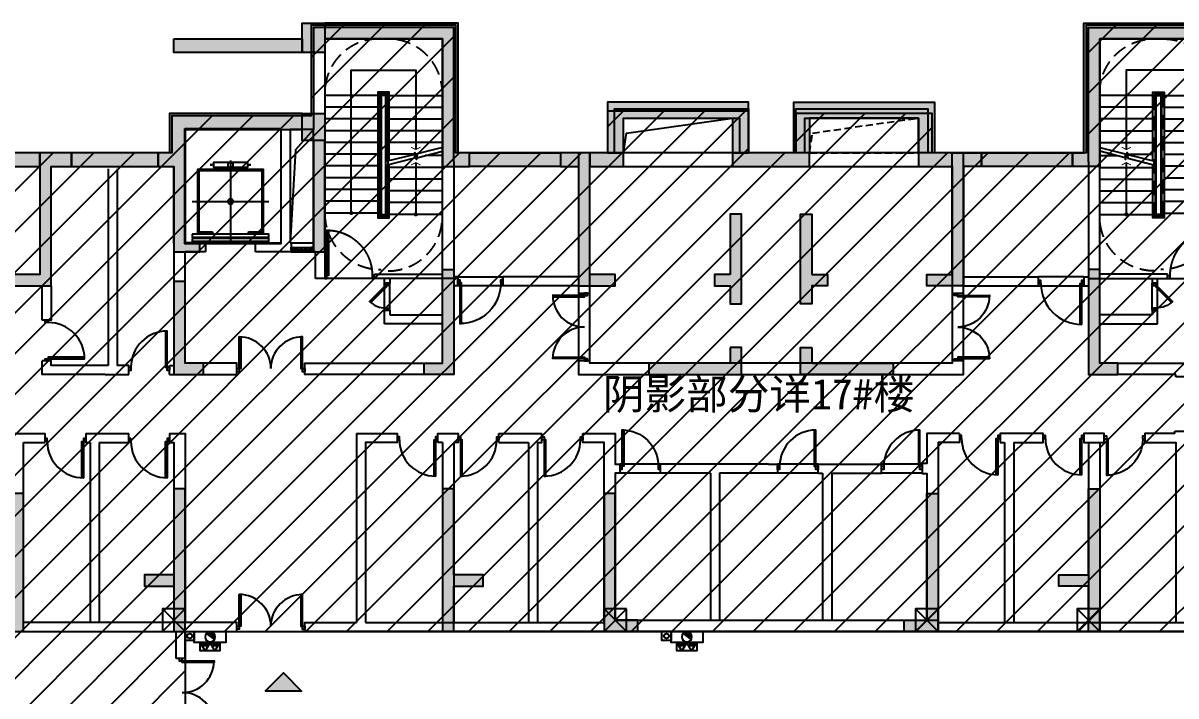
# Model space of a CAD drawing. Header units: millimetres. Extents: x 693907 to 1906102, y -24098 to 332602.
# Drawn here: x 745264 to 770731, y 38850 to 53725 of the extents above; entities that cross this region are included whole.
import ezdxf
from ezdxf.enums import TextEntityAlignment as Align
from ezdxf.xclip import XClip

# ---------------------------------------------------------------- set-up
doc = ezdxf.new("R2010")
doc.units = ezdxf.units.MM
doc.header["$LTSCALE"] = 100
doc.header["$XCLIPFRAME"] = 0
for name, pattern in [('X-BF-17$0$HIDDEN2', [4.7625, 3.175, -1.5875]), ('X-CORE-BF$0$HIDDEN2', [4.7625, 3.175, -1.5875]), ('X-CORE-BF$0$XG-14CORE-SF$0$X1-CORE-SF$0$HIDDEN2', [4.7625, 3.175, -1.5875])]:
    doc.linetypes.add(name, pattern=pattern)
for name, color, linetype in [('-ACO-TTLB', 153, 'Continuous'), ('17#-W-B1F$0$S-WALL-S', 4, 'Continuous'), ('17#-WTC-B1F$0$S-HATCH-X', 251, 'Continuous'), ('17#-WTC-B1F$0$S-WALL-S', 4, 'Continuous'), ('A-HATCH', 251, 'Continuous'), ('A-WIND-IDEN', 244, 'Continuous'), ('A6-21#-X-1F$0$A-WALL', 2, 'Continuous'), ('A6-21#-X-1F$0$XU-CORE-1F$0$A-DOOR', 190, 'Continuous'), ('A6-W-B1$0$S-WALL-S', 4, 'Continuous'), ('DIANJING$0$A-DOOR', 190, 'Continuous'), ('DIANJING$0$A-WALL', 2, 'Continuous'), ('DIANJING$0$XU-CORE-SF$0$XU-CORE-SF$0$A-STAIR', 142, 'Continuous'), ('TP-DK-1(xhs)$0$P-J-DIM-L', 70, 'Continuous'), ('TP-DK-1(xhs)$0$P-X-L', 240, 'Continuous'), ('TP-DK-1(xhs)$0$P-X-M', 2, 'Continuous'), ('TP-DK-1(xhs)$0$P-X-X', 1, 'Continuous'), ('X-BF-17$0$$0$XU-CORE-SF$0$XU-CORE-SF$0$A-SILL', 135, 'Continuous'), ('X-BF-17$0$A-ROOF', 140, 'Continuous'), ('X-BF-17$0$A-WALL', 2, 'Continuous'), ('X-BF-17$0$xref(dwg引用图层)', 7, 'Continuous'), ('X-BF-17$0$XU-CORE-1F-N$0$A-DOOR', 190, 'Continuous'), ('X-BF-17$0$XU-CORE-SF$0$A-DOOR', 190, 'Continuous'), ('X-BF-17$0$XU-CORE-SF$0$XU-CORE-SF$0$A-STAIR', 142, 'Continuous'), ('X-CORE-BF$0$A-HOLE-FLOR', 242, 'Continuous'), ('X-CORE-BF$0$A-INDEX', 134, 'Continuous'), ('X-CORE-BF$0$A-RAIL', 55, 'Continuous'), ('X-CORE-BF$0$A-STAIR', 142, 'Continuous'), ('X-CORE-BF$0$A-WALL', 2, 'Continuous'), ('X-CORE-BF$0$XU-CORE-28F-1F$0$A-STAIR', 142, 'Continuous'), ('X-CORE-BF$0$XU-CORE-SF$0$A-EVTR', 193, 'Continuous'), ('X-CORE-BF$0$XU-CORE-SF$0$XU-CORE-SF$0$A-DOOR', 190, 'Continuous'), ('X-CORE-BF$0$XU-CORE-SF$0$XU-CORE-SF$0$A-SILL', 135, 'Continuous'), ('X-CORE-BF$0$XU-CORE-SF$0$XU-CORE-SF$0$A-STAIR', 142, 'Continuous'), ('X-CORE-BF$0$XU-CORE-SF$0$XU-CORE-SF$0$A-WIND', 126, 'Continuous'), ('xref(dwg引用图层)', 7, 'Continuous')]:
    doc.layers.add(name, color=color, linetype=linetype)
doc.layers.add('A6-W-B1$0$S-EDIT', color=241, linetype='Continuous', plot=False)
doc.layers.add('X-CORE-BF$0$XG-14CORE-SF$0$X1-CORE-SF$0$-ACO-PLTW', color=220, linetype='X-CORE-BF$0$XG-14CORE-SF$0$X1-CORE-SF$0$HIDDEN2', plot=False)
doc.styles.add('华文细黑', font='STXIHEI.TTF')

# ---------------------------------------------------------------- blocks, each defined once
blk = doc.blocks.new('*U301')
at = {"linetype": 'ByBlock', "lineweight": -2}
for points in [[(86, 735), (85, 35), (50, 35), (51, 735)], [(1416, 734), (1415, 34), (1450, 34), (1451, 734)], [(0, 35), (50, 35), (50, -35), (0, -35)], [(1450, 34), (1500, 34), (1500, -36), (1450, -36)]]:
    blk.add_lwpolyline(points, close=True, dxfattribs=at)
for centre, start, end in [((50, 35), 359.9503, 89.9503), ((1450, 34), 89.9503, 179.9503)]:
    blk.add_arc(centre, 700, start, end, dxfattribs=at)
blk = doc.blocks.new('*U303')
at = {"color": 0, "linetype": 'ByBlock', "lineweight": -2}
for points in [[(-900, -35), (-850, -35), (-850, 35), (-900, 35)], [(-50, -35), (0, -35), (0, 35), (-50, 35)], [(-85, -835), (-85, -35), (-50, -35), (-50, -835)]]:
    blk.add_lwpolyline(points, close=True, dxfattribs=at)
blk.add_arc((-50, -35), 800, 180, 270, dxfattribs=at)
blk = doc.blocks.new('*U300')
at = {"color": 0, "linetype": 'ByBlock', "lineweight": -2}
for points in [[(-85, 835), (-85, 35), (-50, 35), (-50, 835)], [(-900, 35), (-850, 35), (-850, -35), (-900, -35)], [(-50, 35), (0, 35), (0, -35), (-50, -35)]]:
    blk.add_lwpolyline(points, close=True, dxfattribs=at)
blk.add_arc((-50, 35), 800, 90, 180, dxfattribs=at)
blk = doc.blocks.new('X-CORE-BF$0$XU-CORE-SF$0$A-EVTR-a')
for p, q in [((0, 1825), (0, 0)), ((-430, 1700), (-430, 1750)), ((-380, 1725), (-430, 1725)), ((380, 1725), (430, 1725)), ((430, 1700), (430, 1750)), ((844, 915), (-844, 915)), ((550, 0), (-550, 0))]:
    blk.add_line(p, q)
for points in [[(-731, 190), (-731, 1625), (731, 1625), (731, 190)], [(-700, 245), (-700, 1595), (700, 1595), (700, 245)], [(-400, 245), (-700, 245)], [(-400, 190), (-400, 245)], [(700, 245), (400, 245)], [(400, 245), (400, 190)]]:
    blk.add_lwpolyline(points)
for points in [[(-380, 1775), (380, 1775), (380, 1675), (-380, 1675)], [(844, 190), (844, 130), (-844, 130), (-844, 190)], [(844, 100), (844, 40), (-844, 40), (-844, 100)]]:
    blk.add_lwpolyline(points, close=True)
blk.add_circle((0, 1725), 60)
blk.add_ellipse((0, 915), major_axis=(-60.1, 0), ratio=0.918919, start_param=-1.570796, end_param=4.712389)
blk = doc.blocks.new('*U236')
for p, q in [((-25, 0), (-25, 490)), ((25, 0), (25, 490))]:
    blk.add_line(p, q)
for points in [[(25, 490), (-25, 490), (-25, 440), (25, 440)], [(25, 490), (-25, 490), (-25, 440), (25, 440)], [(22, 487), (-22, 487), (-22, 443), (22, 443)], [(22, 487), (-22, 487), (-22, 443), (22, 443)], [(16, 395), (13, 395), (13, 399), (-16, 445), (-16, 450), (-13, 450), (-13, 446), (16, 400), (16, 395)], [(16, 295), (13, 295), (13, 299), (-16, 345), (-16, 350), (-13, 350), (-13, 346), (16, 300), (16, 295)], [(25, 0), (-25, 0), (-25, 50), (25, 50)], [(25, 0), (-25, 0), (-25, 50), (25, 50)], [(22, 3), (-22, 3), (-22, 47), (22, 47)], [(22, 3), (-22, 3), (-22, 47), (22, 47)], [(16, 195), (13, 195), (13, 199), (-16, 245), (-16, 250), (-13, 250), (-13, 246), (16, 200), (16, 195)], [(16, 95), (13, 95), (13, 99), (-16, 145), (-16, 150), (-13, 150), (-13, 146), (16, 100), (16, 95)]]:
    blk.add_lwpolyline(points, close=True)
blk = doc.blocks.new('*U237')
at = {"color": 0, "linetype": 'ByBlock', "lineweight": -2}
for points in [[(-85, 1035), (-85, 35), (-50, 35), (-50, 1035)], [(-1100, 35), (-1050, 35), (-1050, -35), (-1100, -35)], [(-50, 35), (0, 35), (0, -35), (-50, -35)]]:
    blk.add_lwpolyline(points, close=True, dxfattribs=at)
blk.add_arc((-50, 35), 1000, 90, 180, dxfattribs=at)
blk = doc.blocks.new('*U234')
blk.add_line((0, 1146), (0, 0))
at = {"const_width": 20}
blk.add_lwpolyline([(-103, 1092), (0, 1146), (103, 1092)], dxfattribs=at)
at = {"const_width": 45}
blk.add_lwpolyline([(-6, -22, 1), (6, 22, 1)], format="xyb", close=True, dxfattribs=at)
blk = doc.blocks.new('*U235')
blk.add_lwpolyline([(0, 0), (0, 3158), (1425, 3158), (1425, 1402)])
at = {"const_width": 20}
blk.add_lwpolyline([(1528, 1456), (1425, 1402), (1322, 1456)], dxfattribs=at)
at = {"const_width": 45}
blk.add_lwpolyline([(-6, -22, 1), (6, 22, 1)], format="xyb", close=True, dxfattribs=at)
blk = doc.blocks.new('X-CORE-BF')
at = {"layer": 'X-CORE-BF$0$A-HOLE-FLOR'}
blk.add_lwpolyline([(10090, 11610), (9693, 11157), (9580, 9100)], dxfattribs=at)
at = {"layer": 'X-CORE-BF$0$A-INDEX'}
for points in [[(12940, 11208), (12380, 11068), (12371, 10942), (12332, 11097), (12322, 10971), (11690, 10813)], [(12329, 11055), (11690, 10896)], [(12374, 10984), (12940, 11126)]]:
    blk.add_lwpolyline(points, dxfattribs=at)
at = {"layer": 'X-CORE-BF$0$A-RAIL'}
for points in [[(11765, 10914), (11765, 12435), (11515, 12435), (11515, 9655), (11765, 9655), (11765, 10832)], [(11715, 10819), (11715, 9705), (11565, 9705), (11565, 12385), (11715, 12385), (11715, 10902)]]:
    blk.add_lwpolyline(points, dxfattribs=at)
at = {"layer": 'X-CORE-BF$0$A-STAIR'}
blk.add_lwpolyline([(11590, 12360), (11590, 9730), (11690, 9730), (11690, 12360)], close=True, dxfattribs=at)
at = {"layer": 'X-CORE-BF$0$A-STAIR', "linetype": 'X-CORE-BF$0$HIDDEN2'}
for centre, radius, start, end in [((11540, 12410), 1200, 89.7585, 182.388), ((11740, 12410), 1200, 357.612, 90.2415), ((11590, 9760), 1250, 180, 270), ((11740, 9680), 1200, 270, 1.6924)]:
    blk.add_arc(centre, radius, start, end, dxfattribs=at)
at = {"layer": 'X-CORE-BF$0$A-WALL'}
for p, q in [((12940, 13610), (10340, 13610)), ((10340, 13610), (10340, 8410)), ((12940, 8410), (12940, 13610)), ((9380, 11610), (7260, 11610)), ((7260, 11610), (7260, 9100)), ((9380, 9100), (9380, 11610)), ((10090, 11610), (9580, 11610)), ((9580, 11610), (9580, 9100)), ((10090, 9100), (10090, 11610)), ((13190, 10890), (13190, 8310)), ((7260, 9100), (7710, 9100)), ((7710, 9100), (7710, 8850)), ((8810, 8850), (8810, 9100)), ((8810, 9100), (9380, 9100)), ((9580, 9100), (9600, 9100)), ((9600, 9100), (9600, 8850)), ((10090, 8850), (10090, 9100)), ((10090, 9100), (10090, 9100)), ((7710, 8850), (7583, 8850)), ((9600, 8850), (8810, 8850)), ((10140, 8850), (10090, 8850)), ((10140, 8310), (10140, 8850)), ((10340, 8410), (10340, 8410)), ((10340, 8410), (10340, 8310)), ((11440, 8310), (11440, 8410)), ((11440, 8410), (12940, 8410)), ((13190, 8510), (13190, 8510)), ((13190, 8510), (13190, 8310)), ((10340, 8310), (10140, 8310)), ((11660, 8310), (11440, 8310)), ((11780, 8310), (11660, 8310)), ((11660, 8310), (11660, 8310)), ((13190, 8310), (11780, 8310)), ((11780, 8310), (11780, 8310))]:
    blk.add_line(p, q, dxfattribs=at)
for points in [[(13190, 10890), (13190, 13860), (10090, 13860), (10090, 11610)], [(7010, 9100), (7010, 10790)]]:
    blk.add_lwpolyline(points, dxfattribs=at)
at = {"layer": 'X-CORE-BF$0$XG-14CORE-SF$0$X1-CORE-SF$0$-ACO-PLTW'}
blk.add_lwpolyline([(11740, 12410), (11540, 12410), (11540, 9680), (11740, 9680)], close=True, dxfattribs=at)
at = {"layer": 'X-CORE-BF$0$XU-CORE-28F-1F$0$A-STAIR'}
for p, q in [((11715, 11580), (11690, 11580)), ((12940, 11580), (11765, 11580)), ((11715, 11320), (11690, 11320)), ((12940, 11320), (11765, 11320)), ((11715, 11060), (11690, 11060)), ((12329, 11060), (11765, 11060)), ((12380, 11060), (12341, 11060)), ((12940, 11030), (12557, 11030)), ((11715, 10770), (11690, 10770)), ((12940, 10770), (11765, 10770)), ((11715, 10510), (11690, 10510)), ((12940, 10510), (11765, 10510)), ((11715, 10250), (11690, 10250)), ((12940, 10250), (11765, 10250)), ((11715, 9990), (11690, 9990)), ((12940, 9990), (11765, 9990)), ((11715, 9730), (11690, 9730)), ((12940, 9730), (11765, 9730))]:
    blk.add_line(p, q, dxfattribs=at)
for points in [[(11515, 12360), (10340, 12360)], [(11590, 12360), (11565, 12360)], [(11690, 12360), (11715, 12360)], [(11765, 12360), (12940, 12360)], [(11515, 12100), (10340, 12100)], [(11590, 12100), (11565, 12100)], [(11690, 12100), (11715, 12100)], [(11765, 12100), (12940, 12100)], [(11515, 11840), (10340, 11840)], [(11590, 11840), (11565, 11840)], [(11690, 11840), (11715, 11840)], [(11765, 11840), (12940, 11840)], [(11515, 11580), (10340, 11580)], [(11590, 11580), (11565, 11580)], [(11515, 11320), (10340, 11320)], [(11590, 11320), (11565, 11320)], [(11515, 11060), (10340, 11060)], [(11590, 11060), (11565, 11060)], [(11515, 10800), (10340, 10800)], [(11590, 10800), (11565, 10800)], [(11515, 10540), (10340, 10540)], [(11590, 10540), (11565, 10540)], [(11515, 10280), (10340, 10280)], [(11590, 10280), (11565, 10280)], [(11515, 10020), (10340, 10020)], [(11590, 10020), (11565, 10020)], [(11515, 9760), (10340, 9760)], [(11590, 9760), (11565, 9760)]]:
    blk.add_lwpolyline(points, dxfattribs=at)
at = {"layer": 'X-CORE-BF$0$XU-CORE-SF$0$XU-CORE-SF$0$A-SILL'}
for points in [[(9600, 9100), (10090, 9100)], [(9600, 8850), (10090, 8850)]]:
    blk.add_lwpolyline(points, dxfattribs=at)
at = {"layer": 'X-CORE-BF$0$XU-CORE-SF$0$XU-CORE-SF$0$A-STAIR'}
blk.add_lwpolyline([(11440, 8310), (10340, 8310)], dxfattribs=at)
at = {"layer": 'X-CORE-BF$0$A-INDEX'}
blk.add_blockref('*U235', (10927, 9760), dxfattribs=at)
at = {"layer": 'X-CORE-BF$0$A-INDEX', "xscale": -1}
blk.add_blockref('*U234', (12352, 9730), dxfattribs=at)
at = {"layer": 'X-CORE-BF$0$XU-CORE-SF$0$A-EVTR', "xscale": -1}
blk.add_blockref('X-CORE-BF$0$XU-CORE-SF$0$A-EVTR-a', (8260, 9100), dxfattribs=at)
at = {"layer": 'X-CORE-BF$0$XU-CORE-SF$0$XU-CORE-SF$0$A-DOOR', "extrusion": (0, 0, -1), "zscale": -1}
blk.add_blockref('*U237', (-10340, 8345), dxfattribs=at)
at = {"layer": 'X-CORE-BF$0$XU-CORE-SF$0$XU-CORE-SF$0$A-WIND', "rotation": 270}
blk.add_blockref('*U236', (9600, 8973), dxfattribs=at)
blk = doc.blocks.new('*U304')
at = {"linetype": 'ByBlock', "lineweight": -2}
for points in [[(0, -35), (50, -35), (50, 35), (0, 35)], [(1450, -36), (1500, -36), (1500, 34), (1450, 34)], [(84, -735), (85, -35), (50, -35), (49, -735)], [(1414, -736), (1415, -36), (1450, -36), (1449, -736)]]:
    blk.add_lwpolyline(points, close=True, dxfattribs=at)
for centre, start, end in [((50, -35), 269.9503, 359.9503), ((1450, -36), 179.9503, 269.9503)]:
    blk.add_arc(centre, 700, start, end, dxfattribs=at)
blk = doc.blocks.new('*U298')
at = {"color": 0, "linetype": 'ByBlock', "lineweight": -2}
for points in [[(-1000, -35), (-950, -35), (-950, 35), (-1000, 35)], [(-50, -35), (0, -35), (0, 35), (-50, 35)], [(-85, -935), (-85, -35), (-50, -35), (-50, -935)]]:
    blk.add_lwpolyline(points, close=True, dxfattribs=at)
blk.add_arc((-50, -35), 900, 180, 270, dxfattribs=at)
blk = doc.blocks.new('*U299')
at = {"color": 0, "linetype": 'ByBlock', "lineweight": -2}
for points in [[(50, -35), (0, -35), (0, 35), (50, 35)], [(900, -35), (850, -35), (850, 35), (900, 35)], [(85, -835), (85, -35), (50, -35), (50, -835)]]:
    blk.add_lwpolyline(points, close=True, dxfattribs=at)
blk.add_arc((50, -35), 800, 270, 0, dxfattribs=at)
blk = doc.blocks.new('*U307')
at = {"color": 0, "linetype": 'ByBlock', "lineweight": -2}
for points in [[(-85, 835), (-85, 35), (-50, 35), (-50, 835)], [(-900, 35), (-850, 35), (-850, -35), (-900, -35)], [(-50, 35), (0, 35), (0, -35), (-50, -35)]]:
    blk.add_lwpolyline(points, close=True, dxfattribs=at)
blk.add_arc((-50, 35), 800, 90, 180, dxfattribs=at)
blk = doc.blocks.new('*U261')
at = {"linetype": 'ByBlock', "lineweight": -2}
for points in [[(-428, 364), (-75, 10), (-50, 35), (-404, 389)], [(-600, 35), (-550, 35), (-550, -35), (-600, -35)], [(-50, 35), (0, 35), (0, -35), (-50, -35)]]:
    blk.add_lwpolyline(points, close=True, dxfattribs=at)
blk.add_arc((-50, 35), 500, 135, 180, dxfattribs=at)
blk = doc.blocks.new('DIANJING')
at = {"layer": 'DIANJING$0$A-WALL'}
for p, q in [((13190, 8510), (13190, 8510)), ((13190, 8510), (13190, 6190)), ((11660, 8310), (11540, 8310)), ((11660, 8210), (11660, 8310)), ((11780, 8210), (11660, 8210)), ((12940, 8310), (11780, 8310)), ((11780, 8310), (11780, 8210)), ((12940, 7510), (12940, 8310)), ((11660, 7310), (11660, 7610)), ((11660, 7610), (11780, 7610)), ((11780, 7610), (11780, 7510)), ((11780, 7510), (12940, 7510)), ((11780, 7310), (11660, 7310)), ((12940, 7310), (11780, 7310)), ((11780, 7310), (11780, 7310)), ((12940, 6440), (12940, 7310)), ((12540, 6430), (12540, 6440)), ((12540, 6440), (12940, 6440)), ((12540, 6190), (12540, 6430)), ((12540, 6430), (12540, 6430)), ((13190, 6190), (12540, 6190))]:
    blk.add_line(p, q, dxfattribs=at)
at = {"layer": 'DIANJING$0$XU-CORE-SF$0$XU-CORE-SF$0$A-STAIR'}
for points in [[(11660, 7610), (11660, 8210)], [(11780, 7610), (11780, 8210)]]:
    blk.add_lwpolyline(points, dxfattribs=at)
at = {"layer": 'DIANJING$0$A-DOOR', "rotation": 90}
blk.add_blockref('*U261', (11720, 8210), dxfattribs=at)
blk = doc.blocks.new('X-BF-17')
at = {"layer": 'X-BF-17$0$$0$XU-CORE-SF$0$XU-CORE-SF$0$A-SILL'}
blk.add_lwpolyline([(9600, 8900), (10090, 8900)], dxfattribs=at)
at = {"layer": 'X-BF-17$0$A-ROOF', "color": 1, "linetype": 'X-BF-17$0$HIDDEN2', "ltscale": 0.5}
blk.add_lwpolyline([(23460, 11860), (21050, 11860), (21050, 11090), (23460, 11090)], close=True, dxfattribs=at)
blk.add_lwpolyline([(21050, 11090), (21115, 11529), (23460, 11860)], dxfattribs=at)
at = {"layer": 'X-BF-17$0$A-WALL'}
for p, q in [((7710, 8900), (7261, 8900)), ((9600, 8900), (8810, 8900)), ((10140, 8900), (10090, 8900)), ((10140, 8310), (10140, 8900)), ((5555, 6390), (5492, 6390)), ((5492, 6190), (6010, 6190)), ((14190, 4690), (14190, 4890)), ((14190, 4890), (15140, 4890)), ((16040, 4890), (16081, 4890))]:
    blk.add_line(p, q, dxfattribs=at)
for points in [[(16740, 11090), (16740, 12060), (19700, 12060), (19700, 11090)], [(20750, 11090), (20750, 12060), (23660, 12060), (23660, 11090)], [(16940, 11090), (16940, 11860), (19500, 11860), (19500, 11090)], [(20950, 11090), (20950, 11860), (23460, 11860), (23460, 11090)], [(15950, 8150), (15950, 7990), (16200, 7990), (16200, 10790), (24200, 10790), (24200, 7990), (24450, 7990), (24450, 11090), (15950, 11090), (15950, 8350), (14278, 8350)], [(5555, 10740), (5555, 6390)], [(5755, 10740), (5755, 6390)], [(7010, 9100), (7010, 6190), (8400, 6190), (8400, 6440), (7260, 6440), (7261, 8900)], [(4300, 8150), (4300, 7390), (4100, 7390)], [(4100, 7390), (4100, 8150)], [(13278, 8150), (13278, 8350), (13278, 8150), (13190, 8150)], [(13278, 8350), (13190, 8350)], [(15950, 8150), (14278, 8150), (14278, 8350), (14278, 8150)], [(24450, 8150), (26110, 8150), (26110, 8350)], [(24450, 8350), (26110, 8350)], [(27110, 8350), (27210, 8350)], [(27110, 8350), (27110, 8150), (27210, 8150)], [(5492, 6190), (4100, 6190), (4100, 6490)], [(5492, 6390), (4300, 6390), (4300, 6490), (4100, 6490)], [(6010, 6190), (6010, 6390), (5755, 6390)], [(6910, 6190), (6910, 6390)], [(6910, 6390), (7010, 6390)], [(12540, 6190), (9900, 6190), (9900, 6440), (12540, 6440)], [(15950, 6490), (15950, 6190), (24450, 6190), (24450, 6490), (24200, 6490), (24200, 6440), (16200, 6440), (16200, 6490), (15950, 6490)], [(27860, 6440), (30500, 6440), (30500, 6190), (29341, 6190)], [(6910, 6190), (7060, 6190)], [(29141, 6190), (27860, 6190)], [(29341, 6190), (29341, 6140), (29141, 6140)], [(29141, 6140), (29141, 6190)], [(3440, 3560), (3440, 4690), (3340, 4690), (3340, 4890), (4160, 4890), (4160, 4690)], [(5060, 4890), (5060, 4690), (5160, 4690)], [(5060, 4890), (6010, 4890)], [(5360, 4690), (6010, 4690), (6010, 4890)], [(6910, 4890), (6910, 4690), (7010, 4690), (7010, 710)], [(6910, 4890), (7260, 4890), (7260, 710)], [(11040, 4890), (11040, 710)], [(11040, 4890), (11940, 4890), (11940, 4690), (11240, 4690), (11240, 710)], [(12840, 4690), (12840, 4887), (13290, 4887), (13290, 4690), (13190, 4690)], [(15040, 4690), (15140, 4690), (15140, 4890)], [(16081, 4690), (16040, 4690), (16040, 4890)], [(16081, 4890), (16760, 4890), (16760, 4207), (16860, 4207), (16860, 4007), (16760, 4007), (16760, 760)], [(24360, 4890), (23640, 4890), (23640, 4223), (23540, 4223), (23540, 4003), (23640, 4003), (23640, 760)], [(24360, 4890), (24360, 4690), (23890, 4690), (23890, 760)], [(25560, 4690), (26210, 4690), (26210, 4890), (25260, 4890), (25260, 4690)], [(27560, 4690), (27560, 4887), (27110, 4887), (27110, 4690), (27560, 4690)], [(29121, 4890), (28460, 4890), (28460, 4690), (29141, 4690), (29141, 710)], [(29121, 4940), (29361, 4940), (29361, 710)], [(29121, 4890), (29121, 4940)], [(3690, 3560), (3690, 4688)], [(3690, 4688), (4160, 4688)], [(5160, 4690), (5160, 710)], [(5360, 4690), (5360, 710)], [(11240, 710), (16510, 710), (16510, 4690), (16081, 4690)], [(12940, 4690), (12840, 4690)], [(12940, 4690), (12940, 710)], [(13190, 4690), (13190, 710)], [(14190, 4690), (14840, 4690)], [(14840, 4690), (14840, 710)], [(15040, 4690), (15040, 710)], [(25260, 4690), (25360, 4690)], [(25360, 4690), (25360, 710)], [(25560, 4690), (25560, 710)], [(27210, 4690), (27210, 710)], [(27460, 4690), (27460, 710)], [(20141, 4207), (17760, 4207)], [(18860, 4007), (17760, 4007), (17760, 4207)], [(20141, 4207), (20340, 4207), (20340, 4007)], [(21240, 4007), (21240, 4207), (22640, 4207)], [(21540, 4007), (22640, 4007), (22640, 4207)], [(18860, 4007), (18860, 760)], [(20340, 4007), (19060, 4007)], [(19060, 4007), (19060, 760)], [(21240, 4007), (21340, 4007)], [(21340, 4007), (21340, 760)], [(21540, 4007), (21540, 760)], [(200, 510), (8400, 510), (8400, 710), (3690, 710)], [(30500, 510), (9900, 510), (9900, 710), (11040, 710)], [(16760, 760), (23890, 760)], [(23890, 710), (30500, 710), (30500, 510)]]:
    blk.add_lwpolyline(points, dxfattribs=at)
at = {"layer": 'X-BF-17$0$A-WALL', "color": 1}
blk.add_lwpolyline([(16940, 11860), (19350, 11860), (19350, 11090), (16940, 11090)], close=True, dxfattribs=at)
blk.add_lwpolyline([(16940, 11090), (17005, 11529), (19350, 11860)], dxfattribs=at)
at = {"layer": 'X-BF-17$0$XU-CORE-SF$0$XU-CORE-SF$0$A-STAIR'}
for p, q in [((13278, 8350), (14278, 8350)), ((14278, 8150), (13278, 8150)), ((27110, 8350), (26110, 8350)), ((26110, 8150), (27110, 8150)), ((15950, 7990), (15950, 6490)), ((16200, 6490), (16200, 7990)), ((24200, 7990), (24200, 6490)), ((24450, 6490), (24450, 7990)), ((17760, 4207), (16860, 4207)), ((21240, 4207), (20340, 4207)), ((23540, 4207), (22640, 4207)), ((17760, 4007), (16860, 4007)), ((21240, 4007), (20340, 4007)), ((23540, 4007), (22640, 4007))]:
    blk.add_line(p, q, dxfattribs=at)
at = {"layer": 'X-BF-17$0$xref(dwg引用图层)'}
ref = blk.add_blockref('X-CORE-BF', (0, 0), dxfattribs=at)
XClip(ref).set_block_clipping_path([(6753.0889146435, 14252.780143262), (13790.9310190469, 14252.780143262), (13790.9310190469, 7140.9455561542), (10140.0000425685, 7140.9455561542), (10140.0000425685, 8899.99986062), (6451.4218191868, 8899.99986062), (6451.4218191868, 14209.7941860651)])
ref = blk.add_blockref('X-CORE-BF', (40400, 0), dxfattribs=dict(at, xscale=-1))
XClip(ref).set_block_clipping_path([(6753.0889146435, 14252.780143262), (13790.9310190469, 14252.780143262), (13790.9310190469, 7140.9455561542), (10140.0000425685, 7140.9455561542), (10140.0000425685, 8899.99986062), (6451.4218191868, 8899.99986062), (6451.4218191868, 14209.7941860651)])
blk.add_blockref('DIANJING', (0, 0), dxfattribs=at)
at = {"layer": 'X-BF-17$0$xref(dwg引用图层)', "xscale": -1}
blk.add_blockref('DIANJING', (40400, 0), dxfattribs=at)
at = {"layer": 'X-BF-17$0$XU-CORE-1F-N$0$A-DOOR', "rotation": 270}
blk.add_blockref('*U304', (16112, 7990), dxfattribs=at)
at = {"layer": 'X-BF-17$0$XU-CORE-1F-N$0$A-DOOR', "xscale": -0.9999999999999906, "rotation": 90.0000024691961}
blk.add_blockref('*U304', (24288, 7990), dxfattribs=at)
at = {"layer": 'X-BF-17$0$XU-CORE-1F-N$0$A-DOOR'}
for p in [(8400, 6288), (8400, 593)]:
    blk.add_blockref('*U301', p, dxfattribs=at)
at = {"layer": 'X-BF-17$0$XU-CORE-SF$0$A-DOOR', "extrusion": (0, 0, -1), "zscale": -1}
for name, p in [('*U298', (-13278, 8250)), ('*U300', (-16860, 4130)), ('*U303', (-27560, 4799))]:
    blk.add_blockref(name, p, dxfattribs=at)
at = {"layer": 'X-BF-17$0$XU-CORE-SF$0$A-DOOR', "extrusion": (0, 0, -1), "xscale": -1, "zscale": -1}
for name, p in [('*U298', (-27110, 8234)), ('*U300', (-21240, 4126)), ('*U300', (-23540, 4126)), ('*U303', (-25260, 4808)), ('*U303', (-27110, 4808)), ('*U303', (-5060, 4742)), ('*U303', (-6910, 4742)), ('*U303', (-12840, 4779)), ('*U299', (-13290, 4779)), ('*U299', (-15140, 4779))]:
    blk.add_blockref(name, p, dxfattribs=at)
for name, p, rotation in [('*U307', (-4200, 6490), 90), ('*U300', (-6910, 6315), 359.9999999999991)]:
    blk.add_blockref(name, p, dxfattribs=dict(at, rotation=rotation))
blk = doc.blocks.new('*U396')
at = {"linetype": 'ByBlock', "lineweight": -2}
for points in [[(52, 1449), (53, 1499), (-17, 1500), (-18, 1450)], [(752, 1406), (52, 1414), (52, 1449), (752, 1441)], [(35, 0), (36, 50), (-34, 50), (-35, 0)], [(736, 76), (36, 85), (36, 50), (736, 41)]]:
    blk.add_lwpolyline(points, close=True, dxfattribs=at)
for centre, start, end in [((52, 1449), 269.3158, 359.3158), ((36, 50), 359.3158, 89.3158)]:
    blk.add_arc(centre, 700, start, end, dxfattribs=at)
blk = doc.blocks.new('A6-21#-X-1F')
at = {"layer": 'A6-21#-X-1F$0$A-WALL'}
for p, q in [((6420, 53610), (6420, 54210)), ((6620, 53610), (6620, 54210)), ((6620, 53610), (6420, 53610, 0))]:
    blk.add_line(p, q, dxfattribs=at)
at = {"layer": 'A6-21#-X-1F$0$XU-CORE-1F$0$A-DOOR', "rotation": 0.6842147433054718}
blk.add_blockref('*U396', (6520, 52110, 0), dxfattribs=at)
blk = doc.blocks.new('17#-W-B1F', base_point=(-68204, -144150))
at = {"layer": '17#-W-B1F$0$S-WALL-S', "color": 0, "linetype": 'ByBlock'}
for p, q in [((-58364, -130840), (-61194, -130840)), ((-37644, -130840), (-34814, -130840))]:
    blk.add_line(p, q, dxfattribs=at)
for points in [[(-57864, -130190), (-57864, -130840), (-58364, -130840), (-58364, -130190)], [(-38144, -130190), (-38144, -130840), (-37644, -130840), (-37644, -130190)], [(-61194, -130540), (-58364, -130540), (-58364, -130840), (-61194, -130840)], [(-34814, -130540), (-37644, -130540), (-37644, -130840), (-34814, -130840)], [(-48854, -132290), (-48854, -133060), (-48504, -133060), (-48504, -131940), (-51614, -131940), (-51614, -133060), (-51264, -133060), (-51264, -132290)], [(-47154, -132290), (-47154, -133060), (-47504, -133060), (-47504, -131940), (-44394, -131940), (-44394, -133060), (-44744, -133060), (-44744, -132290)], [(-57864, -132190), (-57864, -132790), (-58364, -132790), (-58364, -132190)], [(-38144, -132190), (-38144, -132790), (-37644, -132790), (-37644, -132190)], [(-67554, -133060), (-67554, -134350), (-67254, -134350), (-67254, -133360), (-64154, -133360), (-64154, -133060)], [(-64764, -136000), (-63904, -136000), (-63904, -133360), (-63454, -133360), (-63454, -133060), (-64154, -133060), (-64154, -135750), (-64764, -135750)], [(-61544, -133060), (-63454, -133060), (-63454, -133360), (-61544, -133360)], [(-52654, -133360), (-54664, -133360), (-54664, -133060), (-52654, -133060)], [(-52254, -136000), (-51444, -136000), (-51444, -135750), (-52004, -135750), (-52004, -133060), (-52654, -133060), (-52654, -133360), (-52254, -133360)], [(-51264, -133060), (-52004, -133060), (-52004, -133360), (-51264, -133360)], [(-47154, -133060), (-48854, -133060), (-48854, -133360), (-47154, -133360)], [(-44744, -133360), (-44004, -133360), (-44004, -133060), (-44744, -133060)], [(-43754, -136000), (-44564, -136000), (-44564, -135750), (-44004, -135750), (-44004, -133060), (-43354, -133060), (-43354, -133360), (-43754, -133360)], [(-41344, -133360), (-43354, -133360), (-43354, -133060), (-41344, -133060)], [(-34464, -133060), (-32554, -133060), (-32554, -133360), (-34464, -133360)], [(-31244, -136000), (-32104, -136000), (-32104, -133360), (-32554, -133360), (-32554, -133060), (-31854, -133060), (-31854, -135750), (-31244, -135750)], [(-28454, -133060), (-28454, -134350), (-28704, -134350), (-28704, -133360), (-31854, -133360), (-31854, -133060)], [(-67254, -135750), (-66954, -135750), (-66954, -136000), (-67254, -136000), (-67254, -136400), (-67554, -136400), (-67554, -134350), (-67254, -134350)], [(-48904, -135750), (-49254, -135750), (-49254, -136000), (-48904, -136000), (-48904, -136400), (-48654, -136400), (-48654, -134415), (-48904, -134415)], [(-47104, -135750), (-46754, -135750), (-46754, -136000), (-47104, -136000), (-47104, -136400), (-47354, -136400), (-47354, -134415), (-47104, -134415)], [(-28704, -135750), (-29054, -135750), (-29054, -136000), (-28704, -136000), (-28704, -136400), (-28454, -136400), (-28454, -134350), (-28704, -134350)], [(-55664, -137710), (-55264, -137710), (-55264, -135640), (-55014, -135640), (-55014, -137960), (-55664, -137960)], [(-40344, -137710), (-40744, -137710), (-40744, -135640), (-40994, -135640), (-40994, -137960), (-40344, -137960)], [(-60544, -137710), (-60944, -137710), (-60944, -135900), (-61194, -135900), (-61194, -137960), (-60544, -137960)], [(-35464, -137710), (-35064, -137710), (-35064, -135900), (-34814, -135900), (-34814, -137960), (-35464, -137960)], [(-67554, -136400), (-67254, -136400), (-67254, -137260), (-67554, -137260)], [(-28454, -136400), (-28704, -136400), (-28704, -137360), (-28454, -137360)], [(-67554, -137260), (-67554, -137960), (-65904, -137960), (-65904, -137660), (-67254, -137660), (-67254, -137260)], [(-48904, -137360), (-48904, -137710), (-50704, -137710), (-50704, -137960), (-48654, -137960), (-48654, -137360)], [(-47104, -137360), (-47104, -137710), (-45304, -137710), (-45304, -137960), (-47354, -137960), (-47354, -137360)], [(-28454, -137360), (-28454, -137960), (-30104, -137960), (-30104, -137710), (-28704, -137710), (-28704, -137360)], [(-68304, -138010), (-68304, -137660), (-69254, -137660), (-69254, -141940), (-68304, -141940), (-68304, -141590), (-68904, -141590), (-68904, -138010)], [(-68304, -137660), (-68304, -139810), (-68004, -139810), (-68004, -137660)], [(-68004, -137660), (-67554, -137660), (-67554, -137960), (-68004, -137960)], [(-27954, -137710), (-28454, -137710), (-28454, -137960), (-27954, -137960)], [(-27704, -137710), (-27704, -139810), (-27954, -139810), (-27954, -137710)], [(-60944, -143640), (-60944, -140490), (-61194, -140490), (-61194, -142390), (-61844, -142390), (-61844, -142640), (-61194, -142640), (-61194, -143640)], [(-55014, -140490), (-55264, -140490), (-55264, -143640), (-55014, -143640), (-55014, -142640), (-54364, -142640), (-54364, -142390), (-55014, -142390)], [(-40994, -140490), (-40744, -140490), (-40744, -143640), (-40994, -143640), (-40994, -142640), (-41644, -142640), (-41644, -142390), (-40994, -142390)], [(-35064, -143640), (-35064, -140490), (-34814, -140490), (-34814, -142390), (-34164, -142390), (-34164, -142640), (-34814, -142640), (-34814, -143640)], [(-65264, -143640), (-64514, -143640), (-64514, -140590), (-64764, -140590), (-64764, -143390), (-65264, -143390)], [(-50944, -143640), (-50944, -143390), (-51444, -143390), (-51444, -140590), (-51694, -140590), (-51694, -143640)], [(-45064, -143640), (-45064, -143390), (-44564, -143390), (-44564, -140590), (-44314, -140590), (-44314, -143640)], [(-30744, -143640), (-31494, -143640), (-31494, -140590), (-31244, -140590), (-31244, -143390), (-30744, -143390)], [(-68004, -143640), (-68004, -141590), (-68304, -141590), (-68304, -143640)], [(-27954, -143640), (-27954, -141590), (-27704, -141590), (-27704, -143640)]]:
    blk.add_lwpolyline(points, close=True, dxfattribs=at)
for points in [[(-57864, -130190), (-57864, -130540), (-55264, -130540), (-55264, -133360), (-54664, -133360), (-54664, -133060), (-54914, -133060), (-54914, -130190), (-57864, -130190)], [(-38144, -130190), (-38144, -130540), (-40744, -130540), (-40744, -133360), (-41344, -133360), (-41344, -133060), (-41094, -133060), (-41094, -130190), (-38144, -130190)], [(-58364, -132540), (-58364, -132540), (-58364, -132190), (-61294, -132190), (-61294, -133060), (-61544, -133060), (-61544, -133360), (-61194, -133360), (-61194, -135250), (-60621, -135250), (-60621, -135050), (-60944, -135050), (-60944, -132540), (-58364, -132540)], [(-37644, -132540), (-37644, -132190), (-34714, -132190), (-34714, -133060), (-34464, -133060), (-34464, -133360), (-34814, -133360), (-34814, -135250), (-35387, -135250), (-35387, -135050), (-35064, -135050), (-35064, -132540), (-37644, -132540)], [(-58114, -132790), (-58114, -135250), (-57864, -135250), (-57864, -132790), (-58114, -132790)], [(-37894, -132790), (-37894, -135250), (-38144, -135250), (-38144, -132790), (-37894, -132790)]]:
    blk.add_lwpolyline(points, dxfattribs=at)
blk = doc.blocks.new('17#-WTC-B1F', base_point=(-68204, -144150))
at = {"layer": '17#-WTC-B1F$0$S-HATCH-X'}
h = blk.add_hatch(color=256, dxfattribs=at)
h.dxf.hatch_style = 1
h.paths.add_polyline_path([(-58364, -130840), (-57864, -130840), (-57864, -130540), (-55264, -130540), (-55264, -133360), (-54664, -133360), (-54664, -133060), (-54914, -133060), (-54914, -130190), (-58364, -130190)])
h.paths.add_polyline_path([(-57864, -132190), (-61294, -132190), (-61294, -133060), (-61544, -133060), (-61544, -133360), (-61194, -133360), (-61194, -135250), (-60621, -135250), (-60621, -135050), (-60944, -135050), (-60944, -132540), (-58364, -132540), (-58364, -132790), (-58114, -132790), (-58114, -135250), (-57864, -135250)])
h = blk.add_hatch(color=256, dxfattribs=at)
h.dxf.hatch_style = 1
h.paths.add_polyline_path([(-38144, -130840), (-37644, -130840), (-37644, -130190), (-41094, -130190), (-41094, -133060), (-41344, -133060), (-41344, -133360), (-40744, -133360), (-40744, -130540), (-38144, -130540)])
h.paths.add_polyline_path([(-37794, -132190), (-37794, -132190), (-38144, -132190), (-38144, -135250), (-37894, -135250), (-37894, -132790), (-37644, -132790), (-37644, -132540), (-35064, -132540), (-35064, -135050), (-35387, -135050), (-35387, -135250), (-34814, -135250), (-34814, -133360), (-34464, -133360), (-34464, -133060), (-34714, -133060), (-34714, -132190)])
h = blk.add_hatch(color=256, dxfattribs=at)
h.dxf.hatch_style = 1
h.paths.add_polyline_path([(-61194, -130540), (-58364, -130540), (-58364, -130840), (-61194, -130840)])
h = blk.add_hatch(color=256, dxfattribs=at)
h.dxf.hatch_style = 1
h.paths.add_polyline_path([(-48854, -132290), (-48854, -133060), (-48504, -133060), (-48504, -131940), (-51614, -131940), (-51614, -133060), (-51264, -133060), (-51264, -132290)])
h = blk.add_hatch(color=256, dxfattribs=at)
h.dxf.hatch_style = 1
h.paths.add_polyline_path([(-47154, -132290), (-47154, -133060), (-47504, -133060), (-47504, -131940), (-44394, -131940), (-44394, -133060), (-44744, -133060), (-44744, -132290)])
h = blk.add_hatch(color=256, dxfattribs=at)
h.dxf.hatch_style = 1
h.paths.add_polyline_path([(-67554, -133060), (-67554, -134350), (-67254, -134350), (-67254, -133360), (-64154, -133360), (-64154, -133060)])
h = blk.add_hatch(color=256, dxfattribs=at)
h.dxf.hatch_style = 1
h.paths.add_polyline_path([(-64764, -136000), (-63904, -136000), (-63904, -133360), (-63454, -133360), (-63454, -133060), (-64154, -133060), (-64154, -135750), (-64764, -135750)])
h = blk.add_hatch(color=256, dxfattribs=at)
h.dxf.hatch_style = 1
h.paths.add_polyline_path([(-61544, -133060), (-63454, -133060), (-63454, -133360), (-61544, -133360)])
h = blk.add_hatch(color=256, dxfattribs=at)
h.dxf.hatch_style = 1
h.paths.add_polyline_path([(-52654, -133360), (-54664, -133360), (-54664, -133060), (-52654, -133060)])
h = blk.add_hatch(color=256, dxfattribs=at)
h.dxf.hatch_style = 1
h.paths.add_polyline_path([(-52254, -136000), (-51444, -136000), (-51444, -135750), (-52004, -135750), (-52004, -133060), (-52654, -133060), (-52654, -133360), (-52254, -133360)])
h = blk.add_hatch(color=256, dxfattribs=at)
h.dxf.hatch_style = 1
h.paths.add_polyline_path([(-51264, -133060), (-52004, -133060), (-52004, -133360), (-51264, -133360)])
h = blk.add_hatch(color=256, dxfattribs=at)
h.dxf.hatch_style = 1
h.paths.add_polyline_path([(-47154, -133060), (-48854, -133060), (-48854, -133360), (-47154, -133360)])
h = blk.add_hatch(color=256, dxfattribs=at)
h.dxf.hatch_style = 1
h.paths.add_polyline_path([(-44744, -133360), (-44004, -133360), (-44004, -133060), (-44744, -133060)])
h = blk.add_hatch(color=256, dxfattribs=at)
h.dxf.hatch_style = 1
h.paths.add_polyline_path([(-43754, -136000), (-44564, -136000), (-44564, -135750), (-44004, -135750), (-44004, -133060), (-43354, -133060), (-43354, -133360), (-43754, -133360)])
h = blk.add_hatch(color=256, dxfattribs=at)
h.dxf.hatch_style = 1
h.paths.add_polyline_path([(-41344, -133360), (-43354, -133360), (-43354, -133060), (-41344, -133060)])
h = blk.add_hatch(color=256, dxfattribs=at)
h.dxf.hatch_style = 1
h.paths.add_polyline_path([(-48904, -135750), (-49254, -135750), (-49254, -136000), (-48904, -136000), (-48904, -136400), (-48654, -136400), (-48654, -134415), (-48904, -134415)])
h = blk.add_hatch(color=256, dxfattribs=at)
h.dxf.hatch_style = 1
h.paths.add_polyline_path([(-47104, -135750), (-46754, -135750), (-46754, -136000), (-47104, -136000), (-47104, -136400), (-47354, -136400), (-47354, -134415), (-47104, -134415)])
h = blk.add_hatch(color=256, dxfattribs=at)
h.dxf.hatch_style = 1
h.paths.add_polyline_path([(-55664, -137710), (-55264, -137710), (-55264, -135640), (-55014, -135640), (-55014, -137960), (-55664, -137960)])
h = blk.add_hatch(color=256, dxfattribs=at)
h.dxf.hatch_style = 1
h.paths.add_polyline_path([(-40344, -137710), (-40744, -137710), (-40744, -135640), (-40994, -135640), (-40994, -137960), (-40344, -137960)])
h = blk.add_hatch(color=256, dxfattribs=at)
h.dxf.hatch_style = 1
h.paths.add_polyline_path([(-60544, -137710), (-60944, -137710), (-60944, -135900), (-61194, -135900), (-61194, -137960), (-60544, -137960)])
h = blk.add_hatch(color=256, dxfattribs=at)
h.dxf.hatch_style = 1
h.paths.add_polyline_path([(-48904, -137360), (-48904, -137710), (-50704, -137710), (-50704, -137960), (-48654, -137960), (-48654, -137360)])
h = blk.add_hatch(color=256, dxfattribs=at)
h.dxf.hatch_style = 1
h.paths.add_polyline_path([(-47104, -137360), (-47104, -137710), (-45304, -137710), (-45304, -137960), (-47354, -137960), (-47354, -137360)])
h = blk.add_hatch(color=256, dxfattribs=at)
h.dxf.hatch_style = 1
h.paths.add_polyline_path([(-60944, -143640), (-60944, -140490), (-61194, -140490), (-61194, -142390), (-61844, -142390), (-61844, -142640), (-61194, -142640), (-61194, -143640)])
h = blk.add_hatch(color=256, dxfattribs=at)
h.dxf.hatch_style = 1
h.paths.add_polyline_path([(-55014, -140490), (-55264, -140490), (-55264, -142940), (-55014, -142940), (-55014, -142640), (-54364, -142640), (-54364, -142390), (-55014, -142390)])
h = blk.add_hatch(color=256, dxfattribs=at)
h.dxf.hatch_style = 1
h.paths.add_polyline_path([(-40994, -140490), (-40744, -140490), (-40744, -143640), (-40994, -143640), (-40994, -142640), (-41644, -142640), (-41644, -142390), (-40994, -142390)])
h = blk.add_hatch(color=256, dxfattribs=at)
h.dxf.hatch_style = 1
h.paths.add_polyline_path([(-65264, -143640), (-64514, -143640), (-64514, -140590), (-64764, -140590), (-64764, -143390), (-65264, -143390)])
h = blk.add_hatch(color=256, dxfattribs=at)
h.dxf.hatch_style = 1
h.paths.add_polyline_path([(-50944, -143640), (-50944, -143390), (-51444, -143390), (-51444, -140590), (-51694, -140590), (-51694, -143640)])
h = blk.add_hatch(color=256, dxfattribs=at)
h.dxf.hatch_style = 1
h.paths.add_polyline_path([(-45064, -143640), (-45064, -143390), (-44564, -143390), (-44564, -140590), (-44314, -140590), (-44314, -143640)])
h = blk.add_hatch(color=256, dxfattribs=at)
h.dxf.hatch_style = 1
h.paths.add_polyline_path([(-55264, -142940), (-55014, -142940), (-55014, -143640), (-55264, -143640)])
at = {"layer": '17#-WTC-B1F$0$S-WALL-S', "color": 0, "linetype": 'ByBlock'}
blk.add_blockref('17#-W-B1F', (-68204, -144150), dxfattribs=at)
blk = doc.blocks.new('BF1')
at = {"layer": 'xref(dwg引用图层)'}
blk.add_blockref('17#-WTC-B1F', (-630, 39765), dxfattribs=at)
blk = doc.blocks.new('TP-DK-1(xhs)$0$PG01.1')
at = {"color": 1}
for p, q in [((108, 187), (0, 0)), ((80, 72), (66, 58)), ((89, 72), (66, 48)), ((99, 72), (66, 39)), ((109, 72), (66, 29)), ((118, 72), (66, 20)), ((128, 72), (66, 10)), ((138, 72), (66, 0)), ((147, 72), (76, 0)), ((150, 65), (85, 0)), ((150, 56), (94, 0)), ((150, 46), (104, 0)), ((216, 0), (108, 187)), ((150, 36), (114, 0)), ((150, 27), (123, 0)), ((150, 17), (133, 0)), ((150, 8), (142, 0)), ((324, 187), (216, 0)), ((296, 72), (282, 58)), ((305, 72), (282, 48)), ((315, 72), (282, 39)), ((325, 72), (282, 29)), ((334, 72), (282, 20)), ((344, 72), (282, 10)), ((354, 72), (282, 0)), ((363, 72), (292, 0)), ((366, 65), (301, 0)), ((366, 56), (310, 0)), ((366, 46), (320, 0)), ((432, 0), (324, 187)), ((366, 36), (330, 0)), ((366, 27), (339, 0)), ((366, 17), (349, 0)), ((366, 8), (358, 0))]:
    blk.add_line(p, q, dxfattribs=at)
at = {"color": 2}
for p, q in [((0, 0), (216, 0)), ((216, 0), (432, 0))]:
    blk.add_line(p, q, dxfattribs=at)
at = {"color": 1}
for points in [[(0, 0), (436, 0), (436, 190), (0, 190)], [(66, 72), (150, 72), (150, 0), (66, 0)], [(282, 72), (366, 72), (366, 0), (282, 0)]]:
    blk.add_lwpolyline(points, close=True, dxfattribs=at)
blk = doc.blocks.new('TP-DK-1(xhs)$0$PG02.4')
blk.add_hatch(color=1).paths.add_polyline_path([(265, 48, 0.699012), (461, 120, 0.141488), (444, 179)])
at = {"color": 1}
blk.add_line((265, 48), (444, 179), dxfattribs=at)
blk.add_lwpolyline([(0, 0), (700, 0), (700, 240), (0, 240)], close=True, dxfattribs=at)
blk.add_circle((350, 120), 111, dxfattribs=at)
blk = doc.blocks.new('TP-DK-1(xhs)')
at = {"layer": 'TP-DK-1(xhs)$0$P-J-DIM-L', "color": 8, "true_color": 0x808080}
for points in [[(6829, 40275), (6829, 40075), (6629, 40075), (6629, 40275)], [(17360, 40275), (17360, 40075), (17160, 40075), (17160, 40275)]]:
    blk.add_lwpolyline(points, close=True, dxfattribs=at)
at = {"layer": 'TP-DK-1(xhs)$0$P-X-L'}
for centre in [(6729, 40175), (17260, 40175)]:
    blk.add_circle(centre, 55, dxfattribs=at)
at = {"layer": 'TP-DK-1(xhs)$0$P-X-M', "extrusion": (0, 0, -1), "zscale": -1, "rotation": 180}
for p in [(-6961, 40035), (-17492, 40035)]:
    blk.add_blockref('TP-DK-1(xhs)$0$PG01.1', p, dxfattribs=at)
at = {"layer": 'TP-DK-1(xhs)$0$P-X-X', "xscale": -1, "rotation": 180}
for p in [(6829, 40275), (17360, 40275)]:
    blk.add_blockref('TP-DK-1(xhs)$0$PG02.4', p, dxfattribs=at)
blk = doc.blocks.new('A6-W-B1$0$Z-3')
at = {"layer": 'A6-W-B1$0$S-EDIT'}
for p, q in [((-250, 250), (250, -250)), ((250, 250), (-250, -250))]:
    blk.add_line(p, q, dxfattribs=at)
at = {"layer": 'A6-W-B1$0$S-WALL-S', "color": 0, "linetype": 'ByBlock', "lineweight": -2}
blk.add_lwpolyline([(250, 250), (-250, 250), (-250, -250), (250, -250), (250, 250)], dxfattribs=at)
blk = doc.blocks.new('A6-W-B1', base_point=(85957, 40190))
at = {"layer": 'A6-W-B1$0$S-WALL-S'}
for p in [(92337, 80715), (102087, 80715), (108967, 80715), (112537, 80715)]:
    blk.add_blockref('A6-W-B1$0$Z-3', p, dxfattribs=at)
blk = doc.blocks.new('dttc')
at = {"layer": 'A-HATCH'}
h = blk.add_hatch(dxfattribs=at)
h.set_pattern_fill('ANSI31', color=256, scale=200)
h.paths.add_polyline_path([(-730, 40275), (39870, 40275), (39870, 46155), (39120, 46155), (39120, 50855), (32810, 50855), (32810, 51675), (29730, 51675), (29730, 53675), (26530, 53675), (26530, 50855), (23130, 50855), (23130, 51725), (20120, 51725), (20120, 50855), (19070, 50855), (19070, 51775), (15960, 51775), (15960, 50855), (12610, 50855), (12610, 53675), (9410, 53675), (9410, 51675), (6330, 51675), (6330, 50855), (20, 50855), (20, 46155), (-1680, 46155), (-1680, 41975), (-730, 41975)])
h = blk.add_hatch(dxfattribs=at)
h.set_pattern_fill('ANSI31', color=256, scale=200)
h.paths.add_polyline_path([(16050, 4150), (16050, 11950), (28050, 11950), (28050, 23850), (16900, 23850), (16900, 38075), (6629, 38075), (6629, 40275), (-730, 40275), (-140, -13441), (20110, -13425), (20110, -7795), (16148, -7795), (16148, -9025), (7020, -9025), (7020, -2075), (10100, -2075), (10100, -75), (12950, -75), (13000, 4150)])
for points in [[(-730, 40275), (39870, 40275)], [(29730, 53675), (26530, 53675), (26530, 50855), (23130, 50855), (23130, 51725), (20120, 51725), (20120, 50855), (19070, 50855), (19070, 51775), (15960, 51775), (15960, 50855), (12610, 50855), (12610, 53675), (9410, 53675), (9410, 51675), (6330, 51675), (6330, 50855), (20, 50855)], [(12950, -75), (10100, -75), (10100, -2075), (7020, -2075), (7020, -9025), (16148, -9025), (16148, -7795), (20110, -7795), (20110, -13425), (-140, -13441), (-730, 40275), (6629, 40275), (6629, 38075), (16900, 38075), (16900, 23850), (28050, 23850), (28050, 11950)]]:
    blk.add_lwpolyline(points, dxfattribs=at)
at = {"layer": 'A-WIND-IDEN', "style": '华文细黑'}
blk.add_text('阴影部分详17#楼', height=675, dxfattribs=at).set_placement((19302, 45186), align=Align.CENTER)

msp = doc.modelspace()

# ---------------------------------------------------------------- hatches: boundary and pattern name
at = {"layer": 'A-HATCH'}
h = msp.add_hatch(color=256, dxfattribs=at)
h.dxf.hatch_style = 1
h.paths.add_polyline_path([(750613.2, 38958.8), (751013.2, 39358.8), (751413.2, 38958.8)])

# ---------------------------------------------------------------- linework, layer by layer
at = {"layer": '-ACO-TTLB'}
msp.add_lwpolyline([(748836.9, 51395), (750956.9, 51395), (750956.9, 48845), (748836.9, 48845)], close=True, dxfattribs=at)
at = {"layer": 'A-WIND-IDEN', "elevation": 0}
msp.add_lwpolyline([(750613.2, 38958.8), (751013.2, 39358.8), (751413.2, 38958.8)], close=True, dxfattribs=at)

# ---------------------------------------------------------------- block references
at = {"layer": '-ACO-TTLB'}
for name in ['BF1', 'dttc']:
    msp.add_blockref(name, (742216.9, 0), dxfattribs=at)
at = {"layer": 'xref(dwg引用图层)'}
for name, p in [('A6-W-B1', (742216.9, 0)), ('TP-DK-1(xhs)', (742216.9, 0)), ('X-BF-17', (741586.9, 39765)), ('A6-21#-X-1F', (742226.9, -13935))]:
    msp.add_blockref(name, p, dxfattribs=at)

doc.saveas('drawing.dxf')
